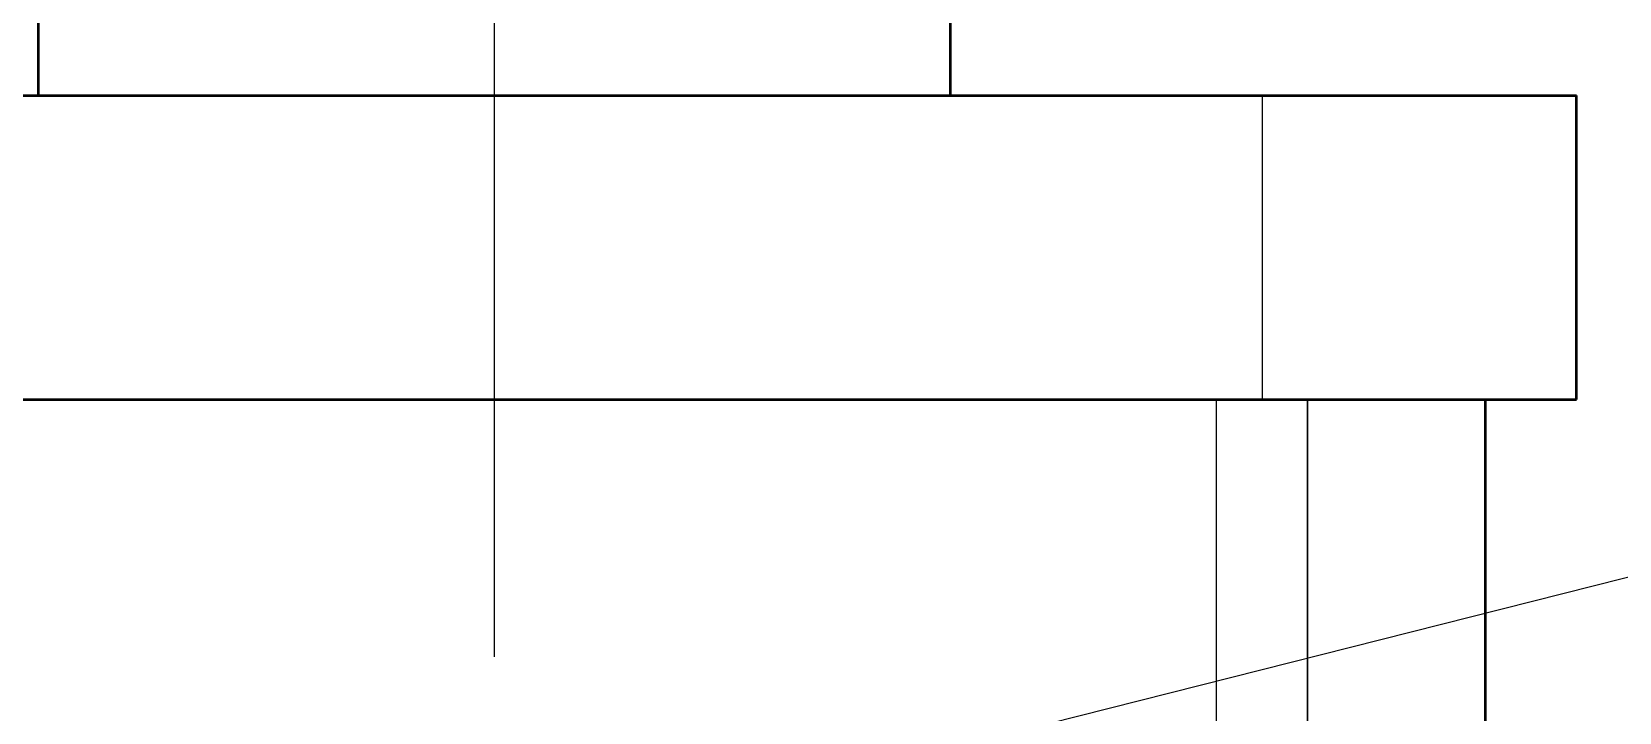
# Model space of a CAD drawing. Header units: millimetres. Extents: x 0 to 594, y 0 to 420.
# Drawn here: x 93.44 to 100.49, y 359.13 to 362.15 of the extents above; entities that cross this region are included whole.
import ezdxf

# ---------------------------------------------------------------- set-up
doc = ezdxf.new("R2010")
doc.units = ezdxf.units.MM
doc.linetypes.add('ISO02-TRAZOS', pattern=[3.75, 3, -0.75])
doc.linetypes.add('ISO04-TRAZO-PUNTO', pattern=[7.625, 6, -0.75, 0.125, -0.75])
for name, color, linetype, lineweight in [('01-VISIBLE', 7, 'CONTINUOUS', 50), ('02-OCULTA', 4, 'ISO02-TRAZOS', 25), ('03-EJE', 1, 'ISO04-TRAZO-PUNTO', 25), ('08-FINA', 5, 'CONTINUOUS', 25)]:
    doc.layers.add(name, color=color, linetype=linetype, lineweight=lineweight)

msp = doc.modelspace()

# ---------------------------------------------------------------- linework, layer by layer
at = {"layer": '01-VISIBLE'}
for p, q in [((93.475, 361.868), (93.475, 363.3719)), ((97.525, 361.868), (97.525, 363.3719)), ((100.305, 360.518), (100.305, 361.868)), ((99.9, 357.074), (99.9, 360.518))]:
    msp.add_line(p, q, dxfattribs=at)
for points in [[(93.3978, 361.868), (93.4479, 361.868), (93.4979, 361.868), (93.548, 361.868), (93.598, 361.868), (93.6481, 361.868), (93.6981, 361.868), (93.7482, 361.868), (93.7982, 361.868), (93.8483, 361.868), (93.8983, 361.868), (93.9484, 361.868), (93.9984, 361.868), (94.0485, 361.868), (94.0985, 361.868), (94.1486, 361.868), (94.1986, 361.868), (94.2487, 361.868), (94.2987, 361.868), (94.3488, 361.868), (94.3989, 361.868), (94.4489, 361.868), (94.499, 361.868), (94.549, 361.868), (94.5991, 361.868), (94.6491, 361.868), (94.6992, 361.868), (94.7492, 361.868), (94.7993, 361.868), (94.8493, 361.868), (94.8994, 361.868), (94.9494, 361.868), (94.9995, 361.868), (95.0495, 361.868), (95.0996, 361.868), (95.1496, 361.868), (95.1997, 361.868), (95.2497, 361.868), (95.2998, 361.868), (95.3498, 361.868), (95.3999, 361.868), (95.4499, 361.868), (95.5, 361.868), (95.5501, 361.868), (95.6001, 361.868), (95.6502, 361.868), (95.7002, 361.868), (95.7503, 361.868), (95.8003, 361.868), (95.8504, 361.868), (95.9004, 361.868), (95.9505, 361.868), (96.0005, 361.868), (96.0506, 361.868), (96.1006, 361.868), (96.1507, 361.868), (96.2007, 361.868), (96.2508, 361.868), (96.3008, 361.868), (96.3509, 361.868), (96.4009, 361.868), (96.451, 361.868), (96.501, 361.868), (96.5511, 361.868), (96.6011, 361.868), (96.6512, 361.868), (96.7013, 361.868), (96.7513, 361.868), (96.8014, 361.868), (96.8514, 361.868), (96.9015, 361.868), (96.9515, 361.868), (97.0016, 361.868), (97.0516, 361.868), (97.1017, 361.868), (97.1517, 361.868), (97.2018, 361.868), (97.2518, 361.868), (97.3019, 361.868), (97.3519, 361.868), (97.402, 361.868), (97.452, 361.868), (97.5021, 361.868), (97.5521, 361.868), (97.6022, 361.868), (97.6522, 361.868), (97.7023, 361.868), (97.7523, 361.868), (97.8024, 361.868), (97.8524, 361.868), (97.9025, 361.868), (97.9526, 361.868), (98.0026, 361.868), (98.0527, 361.868), (98.1027, 361.868), (98.1528, 361.868), (98.2028, 361.868), (98.2529, 361.868), (98.3029, 361.868), (98.353, 361.868), (98.403, 361.868), (98.4531, 361.868), (98.5031, 361.868), (98.5532, 361.868), (98.6032, 361.868), (98.6533, 361.868), (98.7033, 361.868), (98.7534, 361.868), (98.8034, 361.868), (98.8535, 361.868), (98.9035, 361.868), (98.9536, 361.868), (99.0036, 361.868), (99.0537, 361.868), (99.1038, 361.868), (99.1538, 361.868), (99.2039, 361.868), (99.2539, 361.868), (99.304, 361.868), (99.354, 361.868), (99.4041, 361.868), (99.4541, 361.868), (99.5042, 361.868), (99.5542, 361.868), (99.6043, 361.868), (99.6543, 361.868), (99.7044, 361.868), (99.7544, 361.868), (99.8045, 361.868), (99.8545, 361.868), (99.9046, 361.868), (99.9546, 361.868), (100.0047, 361.868), (100.0547, 361.868), (100.1048, 361.868), (100.1548, 361.868), (100.2049, 361.868), (100.2549, 361.868), (100.305, 361.868)], [(93.3978, 360.518), (93.4479, 360.518), (93.4979, 360.518), (93.548, 360.518), (93.598, 360.518), (93.6481, 360.518), (93.6981, 360.518), (93.7482, 360.518), (93.7982, 360.518), (93.8483, 360.518), (93.8983, 360.518), (93.9484, 360.518), (93.9984, 360.518), (94.0485, 360.518), (94.0985, 360.518), (94.1486, 360.518), (94.1986, 360.518), (94.2487, 360.518), (94.2987, 360.518), (94.3488, 360.518), (94.3989, 360.518), (94.4489, 360.518), (94.499, 360.518), (94.549, 360.518), (94.5991, 360.518), (94.6491, 360.518), (94.6992, 360.518), (94.7492, 360.518), (94.7993, 360.518), (94.8493, 360.518), (94.8994, 360.518), (94.9494, 360.518), (94.9995, 360.518), (95.0495, 360.518), (95.0996, 360.518), (95.1496, 360.518), (95.1997, 360.518), (95.2497, 360.518), (95.2998, 360.518), (95.3498, 360.518), (95.3999, 360.518), (95.4499, 360.518), (95.5, 360.518), (95.5501, 360.518), (95.6001, 360.518), (95.6502, 360.518), (95.7002, 360.518), (95.7503, 360.518), (95.8003, 360.518), (95.8504, 360.518), (95.9004, 360.518), (95.9505, 360.518), (96.0005, 360.518), (96.0506, 360.518), (96.1006, 360.518), (96.1507, 360.518), (96.2007, 360.518), (96.2508, 360.518), (96.3008, 360.518), (96.3509, 360.518), (96.4009, 360.518), (96.451, 360.518), (96.501, 360.518), (96.5511, 360.518), (96.6011, 360.518), (96.6512, 360.518), (96.7013, 360.518), (96.7513, 360.518), (96.8014, 360.518), (96.8514, 360.518), (96.9015, 360.518), (96.9515, 360.518), (97.0016, 360.518), (97.0516, 360.518), (97.1017, 360.518), (97.1517, 360.518), (97.2018, 360.518), (97.2518, 360.518), (97.3019, 360.518), (97.3519, 360.518), (97.402, 360.518), (97.452, 360.518), (97.5021, 360.518), (97.5521, 360.518), (97.6022, 360.518), (97.6522, 360.518), (97.7023, 360.518), (97.7523, 360.518), (97.8024, 360.518), (97.8524, 360.518), (97.9025, 360.518), (97.9526, 360.518), (98.0026, 360.518), (98.0527, 360.518), (98.1027, 360.518), (98.1528, 360.518), (98.2028, 360.518), (98.2529, 360.518), (98.3029, 360.518), (98.353, 360.518), (98.403, 360.518), (98.4531, 360.518), (98.5031, 360.518), (98.5532, 360.518), (98.6032, 360.518), (98.6533, 360.518), (98.7033, 360.518), (98.7534, 360.518), (98.8034, 360.518), (98.8535, 360.518), (98.9035, 360.518), (98.9536, 360.518), (99.0036, 360.518), (99.0537, 360.518), (99.1038, 360.518), (99.1538, 360.518), (99.2039, 360.518), (99.2539, 360.518), (99.304, 360.518), (99.354, 360.518), (99.4041, 360.518), (99.4541, 360.518), (99.5042, 360.518), (99.5542, 360.518), (99.6043, 360.518), (99.6543, 360.518), (99.7044, 360.518), (99.7544, 360.518), (99.8045, 360.518), (99.8545, 360.518), (99.9046, 360.518), (99.9546, 360.518), (100.0047, 360.518), (100.0547, 360.518), (100.1048, 360.518), (100.1548, 360.518), (100.2049, 360.518), (100.2549, 360.518), (100.305, 360.518)]]:
    msp.add_lwpolyline(points, dxfattribs=at)
at = {"layer": '02-OCULTA'}
for p, q in [((93.475, 361.868), (93.475, 367.268)), ((97.525, 361.868), (97.525, 367.268)), ((94.015, 361.868), (96.985, 361.868)), ((94.015, 361.868), (96.985, 361.868)), ((98.91, 360.518), (98.91, 361.868)), ((98.705, 358.898), (98.705, 360.518)), ((99.11, 360.518), (99.11, 356.3958)), ((99.11, 358.898), (99.11, 360.518))]:
    msp.add_line(p, q, dxfattribs=at)
for points in [[(100.305, 361.868), (100.2549, 361.868), (100.2049, 361.868), (100.1548, 361.868), (100.1048, 361.868), (100.0547, 361.868), (100.0047, 361.868), (99.9546, 361.868), (99.9046, 361.868), (99.8545, 361.868), (99.8045, 361.868), (99.7544, 361.868), (99.7044, 361.868), (99.6543, 361.868), (99.6043, 361.868), (99.5542, 361.868), (99.5042, 361.868), (99.4541, 361.868), (99.4041, 361.868), (99.354, 361.868), (99.304, 361.868), (99.2539, 361.868), (99.2039, 361.868), (99.1538, 361.868), (99.1038, 361.868), (99.0537, 361.868), (99.0036, 361.868), (98.9536, 361.868), (98.9035, 361.868), (98.8535, 361.868), (98.8034, 361.868), (98.7534, 361.868), (98.7033, 361.868), (98.6533, 361.868), (98.6032, 361.868), (98.5532, 361.868), (98.5031, 361.868), (98.4531, 361.868), (98.403, 361.868), (98.353, 361.868), (98.3029, 361.868), (98.2529, 361.868), (98.2028, 361.868), (98.1528, 361.868), (98.1027, 361.868), (98.0527, 361.868), (98.0026, 361.868), (97.9526, 361.868), (97.9025, 361.868), (97.8524, 361.868), (97.8024, 361.868), (97.7523, 361.868), (97.7023, 361.868), (97.6522, 361.868), (97.6022, 361.868), (97.5521, 361.868), (97.5021, 361.868), (97.452, 361.868), (97.402, 361.868), (97.3519, 361.868), (97.3019, 361.868), (97.2518, 361.868), (97.2018, 361.868), (97.1517, 361.868), (97.1017, 361.868), (97.0516, 361.868), (97.0016, 361.868), (96.9515, 361.868), (96.9015, 361.868), (96.8514, 361.868), (96.8014, 361.868), (96.7513, 361.868), (96.7013, 361.868), (96.6512, 361.868), (96.6011, 361.868), (96.5511, 361.868), (96.501, 361.868), (96.451, 361.868), (96.4009, 361.868), (96.3509, 361.868), (96.3008, 361.868), (96.2508, 361.868), (96.2007, 361.868), (96.1507, 361.868), (96.1006, 361.868), (96.0506, 361.868), (96.0005, 361.868), (95.9505, 361.868), (95.9004, 361.868), (95.8504, 361.868), (95.8003, 361.868), (95.7503, 361.868), (95.7002, 361.868), (95.6502, 361.868), (95.6001, 361.868), (95.5501, 361.868), (95.5, 361.868), (95.4499, 361.868), (95.3999, 361.868), (95.3498, 361.868), (95.2998, 361.868), (95.2497, 361.868), (95.1997, 361.868), (95.1496, 361.868), (95.0996, 361.868), (95.0495, 361.868), (94.9995, 361.868), (94.9494, 361.868), (94.8994, 361.868), (94.8493, 361.868), (94.7993, 361.868), (94.7492, 361.868), (94.6992, 361.868), (94.6491, 361.868), (94.5991, 361.868), (94.549, 361.868), (94.499, 361.868), (94.4489, 361.868), (94.3989, 361.868), (94.3488, 361.868), (94.2987, 361.868), (94.2487, 361.868), (94.1986, 361.868), (94.1486, 361.868), (94.0985, 361.868), (94.0485, 361.868), (93.9984, 361.868), (93.9484, 361.868), (93.8983, 361.868), (93.8483, 361.868), (93.7982, 361.868), (93.7482, 361.868), (93.6981, 361.868), (93.6481, 361.868), (93.598, 361.868), (93.548, 361.868), (93.4979, 361.868), (93.4479, 361.868), (93.3978, 361.868)], [(98.91, 361.868), (98.8599, 361.868), (98.8097, 361.868), (98.7596, 361.868), (98.7094, 361.868), (98.6593, 361.868), (98.6091, 361.868), (98.559, 361.868), (98.5088, 361.868), (98.4587, 361.868), (98.4085, 361.868), (98.3584, 361.868), (98.3082, 361.868), (98.2581, 361.868), (98.2079, 361.868), (98.1578, 361.868), (98.1076, 361.868), (98.0575, 361.868), (98.0074, 361.868), (97.9572, 361.868), (97.9071, 361.868), (97.8569, 361.868), (97.8068, 361.868), (97.7566, 361.868), (97.7065, 361.868), (97.6563, 361.868), (97.6062, 361.868), (97.556, 361.868), (97.5059, 361.868), (97.4557, 361.868), (97.4056, 361.868), (97.3554, 361.868), (97.3053, 361.868), (97.2551, 361.868), (97.205, 361.868), (97.1549, 361.868), (97.1047, 361.868), (97.0546, 361.868), (97.0044, 361.868), (96.9543, 361.868), (96.9041, 361.868), (96.854, 361.868), (96.8038, 361.868), (96.7537, 361.868), (96.7035, 361.868), (96.6534, 361.868), (96.6032, 361.868), (96.5531, 361.868), (96.5029, 361.868), (96.4528, 361.868), (96.4026, 361.868), (96.3525, 361.868), (96.3024, 361.868), (96.2522, 361.868), (96.2021, 361.868), (96.1519, 361.868), (96.1018, 361.868), (96.0516, 361.868), (96.0015, 361.868), (95.9513, 361.868), (95.9012, 361.868), (95.851, 361.868), (95.8009, 361.868), (95.7507, 361.868), (95.7006, 361.868), (95.6504, 361.868), (95.6003, 361.868), (95.5501, 361.868), (95.5, 361.868), (95.4499, 361.868), (95.3997, 361.868), (95.3496, 361.868), (95.2994, 361.868), (95.2493, 361.868), (95.1991, 361.868), (95.149, 361.868), (95.0988, 361.868), (95.0487, 361.868), (94.9985, 361.868), (94.9484, 361.868), (94.8982, 361.868), (94.8481, 361.868), (94.7979, 361.868), (94.7478, 361.868), (94.6976, 361.868), (94.6475, 361.868), (94.5974, 361.868), (94.5472, 361.868), (94.4971, 361.868), (94.4469, 361.868), (94.3968, 361.868), (94.3466, 361.868), (94.2965, 361.868), (94.2463, 361.868), (94.1962, 361.868), (94.146, 361.868), (94.0959, 361.868), (94.0457, 361.868), (93.9956, 361.868), (93.9454, 361.868), (93.8953, 361.868), (93.8451, 361.868), (93.795, 361.868), (93.7449, 361.868), (93.6947, 361.868), (93.6446, 361.868), (93.5944, 361.868), (93.5443, 361.868), (93.4941, 361.868), (93.444, 361.868)], [(93.444, 361.868), (93.4941, 361.868), (93.5443, 361.868), (93.5944, 361.868), (93.6446, 361.868), (93.6947, 361.868), (93.7449, 361.868), (93.795, 361.868), (93.8451, 361.868), (93.8953, 361.868), (93.9454, 361.868), (93.9956, 361.868), (94.0457, 361.868), (94.0959, 361.868), (94.146, 361.868), (94.1962, 361.868), (94.2463, 361.868), (94.2965, 361.868), (94.3466, 361.868), (94.3968, 361.868), (94.4469, 361.868), (94.4971, 361.868), (94.5472, 361.868), (94.5974, 361.868), (94.6475, 361.868), (94.6976, 361.868), (94.7478, 361.868), (94.7979, 361.868), (94.8481, 361.868), (94.8982, 361.868), (94.9484, 361.868), (94.9985, 361.868), (95.0487, 361.868), (95.0988, 361.868), (95.149, 361.868), (95.1991, 361.868), (95.2493, 361.868), (95.2994, 361.868), (95.3496, 361.868), (95.3997, 361.868), (95.4499, 361.868), (95.5, 361.868), (95.5501, 361.868), (95.6003, 361.868), (95.6504, 361.868), (95.7006, 361.868), (95.7507, 361.868), (95.8009, 361.868), (95.851, 361.868), (95.9012, 361.868), (95.9513, 361.868), (96.0015, 361.868), (96.0516, 361.868), (96.1018, 361.868), (96.1519, 361.868), (96.2021, 361.868), (96.2522, 361.868), (96.3024, 361.868), (96.3525, 361.868), (96.4026, 361.868), (96.4528, 361.868), (96.5029, 361.868), (96.5531, 361.868), (96.6032, 361.868), (96.6534, 361.868), (96.7035, 361.868), (96.7537, 361.868), (96.8038, 361.868), (96.854, 361.868), (96.9041, 361.868), (96.9543, 361.868), (97.0044, 361.868), (97.0546, 361.868), (97.1047, 361.868), (97.1549, 361.868), (97.205, 361.868), (97.2551, 361.868), (97.3053, 361.868), (97.3554, 361.868), (97.4056, 361.868), (97.4557, 361.868), (97.5059, 361.868), (97.556, 361.868), (97.6062, 361.868), (97.6563, 361.868), (97.7065, 361.868), (97.7566, 361.868), (97.8068, 361.868), (97.8569, 361.868), (97.9071, 361.868), (97.9572, 361.868), (98.0074, 361.868), (98.0575, 361.868), (98.1076, 361.868), (98.1578, 361.868), (98.2079, 361.868), (98.2581, 361.868), (98.3082, 361.868), (98.3584, 361.868), (98.4085, 361.868), (98.4587, 361.868), (98.5088, 361.868), (98.559, 361.868), (98.6091, 361.868), (98.6593, 361.868), (98.7094, 361.868), (98.7596, 361.868), (98.8097, 361.868), (98.8599, 361.868), (98.91, 361.868)], [(93.475, 361.868), (93.529, 361.868), (93.583, 361.868), (93.637, 361.868), (93.691, 361.868), (93.745, 361.868), (93.799, 361.868), (93.853, 361.868), (93.907, 361.868), (93.961, 361.868), (94.015, 361.868)], [(93.475, 361.868), (93.529, 361.868), (93.583, 361.868), (93.637, 361.868), (93.691, 361.868), (93.745, 361.868), (93.799, 361.868), (93.853, 361.868), (93.907, 361.868), (93.961, 361.868), (94.015, 361.868)], [(97.525, 361.868), (97.471, 361.868), (97.417, 361.868), (97.363, 361.868), (97.309, 361.868), (97.255, 361.868), (97.201, 361.868), (97.147, 361.868), (97.093, 361.868), (97.039, 361.868), (96.985, 361.868)], [(97.525, 361.868), (97.471, 361.868), (97.417, 361.868), (97.363, 361.868), (97.309, 361.868), (97.255, 361.868), (97.201, 361.868), (97.147, 361.868), (97.093, 361.868), (97.039, 361.868), (96.985, 361.868)], [(99.11, 360.518), (99.0599, 360.518), (99.0097, 360.518), (98.9596, 360.518), (98.9094, 360.518), (98.8593, 360.518), (98.8092, 360.518), (98.759, 360.518), (98.7089, 360.518), (98.6587, 360.518), (98.6086, 360.518), (98.5585, 360.518), (98.5083, 360.518), (98.4582, 360.518), (98.4081, 360.518), (98.3579, 360.518), (98.3078, 360.518), (98.2576, 360.518), (98.2075, 360.518), (98.1574, 360.518), (98.1072, 360.518), (98.0571, 360.518), (98.0069, 360.518), (97.9568, 360.518), (97.9067, 360.518), (97.8565, 360.518), (97.8064, 360.518), (97.7562, 360.518), (97.7061, 360.518), (97.656, 360.518), (97.6058, 360.518), (97.5557, 360.518), (97.5056, 360.518), (97.4554, 360.518), (97.4053, 360.518), (97.3551, 360.518), (97.305, 360.518), (97.2549, 360.518), (97.2047, 360.518), (97.1546, 360.518), (97.1044, 360.518), (97.0543, 360.518), (97.0042, 360.518), (96.954, 360.518), (96.9039, 360.518), (96.8538, 360.518), (96.8036, 360.518), (96.7535, 360.518), (96.7033, 360.518), (96.6532, 360.518), (96.6031, 360.518), (96.5529, 360.518), (96.5028, 360.518), (96.4526, 360.518), (96.4025, 360.518), (96.3524, 360.518), (96.3022, 360.518), (96.2521, 360.518), (96.2019, 360.518), (96.1518, 360.518), (96.1017, 360.518), (96.0515, 360.518), (96.0014, 360.518), (95.9513, 360.518), (95.9011, 360.518), (95.851, 360.518), (95.8008, 360.518), (95.7507, 360.518), (95.7006, 360.518), (95.6504, 360.518), (95.6003, 360.518), (95.5501, 360.518), (95.5, 360.518), (95.4499, 360.518), (95.3997, 360.518), (95.3496, 360.518), (95.2994, 360.518), (95.2493, 360.518), (95.1992, 360.518), (95.149, 360.518), (95.0989, 360.518), (95.0487, 360.518), (94.9986, 360.518), (94.9485, 360.518), (94.8983, 360.518), (94.8482, 360.518), (94.7981, 360.518), (94.7479, 360.518), (94.6978, 360.518), (94.6476, 360.518), (94.5975, 360.518), (94.5474, 360.518), (94.4972, 360.518), (94.4471, 360.518), (94.3969, 360.518), (94.3468, 360.518), (94.2967, 360.518), (94.2465, 360.518), (94.1964, 360.518), (94.1462, 360.518), (94.0961, 360.518), (94.046, 360.518), (93.9958, 360.518), (93.9457, 360.518), (93.8956, 360.518), (93.8454, 360.518), (93.7953, 360.518), (93.7451, 360.518), (93.695, 360.518), (93.6449, 360.518), (93.5947, 360.518), (93.5446, 360.518), (93.4944, 360.518), (93.4443, 360.518), (93.3942, 360.518)], [(93.3942, 360.518), (93.4443, 360.518), (93.4944, 360.518), (93.5446, 360.518), (93.5947, 360.518), (93.6449, 360.518), (93.695, 360.518), (93.7451, 360.518), (93.7953, 360.518), (93.8454, 360.518), (93.8956, 360.518), (93.9457, 360.518), (93.9958, 360.518), (94.046, 360.518), (94.0961, 360.518), (94.1462, 360.518), (94.1964, 360.518), (94.2465, 360.518), (94.2967, 360.518), (94.3468, 360.518), (94.3969, 360.518), (94.4471, 360.518), (94.4972, 360.518), (94.5474, 360.518), (94.5975, 360.518), (94.6476, 360.518), (94.6978, 360.518), (94.7479, 360.518), (94.7981, 360.518), (94.8482, 360.518), (94.8983, 360.518), (94.9485, 360.518), (94.9986, 360.518), (95.0487, 360.518), (95.0989, 360.518), (95.149, 360.518), (95.1992, 360.518), (95.2493, 360.518), (95.2994, 360.518), (95.3496, 360.518), (95.3997, 360.518), (95.4499, 360.518), (95.5, 360.518), (95.5501, 360.518), (95.6003, 360.518), (95.6504, 360.518), (95.7006, 360.518), (95.7507, 360.518), (95.8008, 360.518), (95.851, 360.518), (95.9011, 360.518), (95.9513, 360.518), (96.0014, 360.518), (96.0515, 360.518), (96.1017, 360.518), (96.1518, 360.518), (96.2019, 360.518), (96.2521, 360.518), (96.3022, 360.518), (96.3524, 360.518), (96.4025, 360.518), (96.4526, 360.518), (96.5028, 360.518), (96.5529, 360.518), (96.6031, 360.518), (96.6532, 360.518), (96.7033, 360.518), (96.7535, 360.518), (96.8036, 360.518), (96.8538, 360.518), (96.9039, 360.518), (96.954, 360.518), (97.0042, 360.518), (97.0543, 360.518), (97.1044, 360.518), (97.1546, 360.518), (97.2047, 360.518), (97.2549, 360.518), (97.305, 360.518), (97.3551, 360.518), (97.4053, 360.518), (97.4554, 360.518), (97.5056, 360.518), (97.5557, 360.518), (97.6058, 360.518), (97.656, 360.518), (97.7061, 360.518), (97.7562, 360.518), (97.8064, 360.518), (97.8565, 360.518), (97.9067, 360.518), (97.9568, 360.518), (98.0069, 360.518), (98.0571, 360.518), (98.1072, 360.518), (98.1574, 360.518), (98.2075, 360.518), (98.2576, 360.518), (98.3078, 360.518), (98.3579, 360.518), (98.4081, 360.518), (98.4582, 360.518), (98.5083, 360.518), (98.5585, 360.518), (98.6086, 360.518), (98.6587, 360.518), (98.7089, 360.518), (98.759, 360.518), (98.8092, 360.518), (98.8593, 360.518), (98.9094, 360.518), (98.9596, 360.518), (99.0097, 360.518), (99.0599, 360.518), (99.11, 360.518)], [(99.11, 360.518), (99.0599, 360.518), (99.0097, 360.518), (98.9596, 360.518), (98.9094, 360.518), (98.8593, 360.518), (98.8092, 360.518), (98.759, 360.518), (98.7089, 360.518), (98.6587, 360.518), (98.6086, 360.518), (98.5585, 360.518), (98.5083, 360.518), (98.4582, 360.518), (98.4081, 360.518), (98.3579, 360.518), (98.3078, 360.518), (98.2576, 360.518), (98.2075, 360.518), (98.1574, 360.518), (98.1072, 360.518), (98.0571, 360.518), (98.0069, 360.518), (97.9568, 360.518), (97.9067, 360.518), (97.8565, 360.518), (97.8064, 360.518), (97.7562, 360.518), (97.7061, 360.518), (97.656, 360.518), (97.6058, 360.518), (97.5557, 360.518), (97.5056, 360.518), (97.4554, 360.518), (97.4053, 360.518), (97.3551, 360.518), (97.305, 360.518), (97.2549, 360.518), (97.2047, 360.518), (97.1546, 360.518), (97.1044, 360.518), (97.0543, 360.518), (97.0042, 360.518), (96.954, 360.518), (96.9039, 360.518), (96.8538, 360.518), (96.8036, 360.518), (96.7535, 360.518), (96.7033, 360.518), (96.6532, 360.518), (96.6031, 360.518), (96.5529, 360.518), (96.5028, 360.518), (96.4526, 360.518), (96.4025, 360.518), (96.3524, 360.518), (96.3022, 360.518), (96.2521, 360.518), (96.2019, 360.518), (96.1518, 360.518), (96.1017, 360.518), (96.0515, 360.518), (96.0014, 360.518), (95.9513, 360.518), (95.9011, 360.518), (95.851, 360.518), (95.8008, 360.518), (95.7507, 360.518), (95.7006, 360.518), (95.6504, 360.518), (95.6003, 360.518), (95.5501, 360.518), (95.5, 360.518), (95.4499, 360.518), (95.3997, 360.518), (95.3496, 360.518), (95.2994, 360.518), (95.2493, 360.518), (95.1992, 360.518), (95.149, 360.518), (95.0989, 360.518), (95.0487, 360.518), (94.9986, 360.518), (94.9485, 360.518), (94.8983, 360.518), (94.8482, 360.518), (94.7981, 360.518), (94.7479, 360.518), (94.6978, 360.518), (94.6476, 360.518), (94.5975, 360.518), (94.5474, 360.518), (94.4972, 360.518), (94.4471, 360.518), (94.3969, 360.518), (94.3468, 360.518), (94.2967, 360.518), (94.2465, 360.518), (94.1964, 360.518), (94.1462, 360.518), (94.0961, 360.518), (94.046, 360.518), (93.9958, 360.518), (93.9457, 360.518), (93.8956, 360.518), (93.8454, 360.518), (93.7953, 360.518), (93.7451, 360.518), (93.695, 360.518), (93.6449, 360.518), (93.5947, 360.518), (93.5446, 360.518), (93.4944, 360.518), (93.4443, 360.518), (93.3942, 360.518)], [(93.3942, 360.518), (93.4443, 360.518), (93.4944, 360.518), (93.5446, 360.518), (93.5947, 360.518), (93.6449, 360.518), (93.695, 360.518), (93.7451, 360.518), (93.7953, 360.518), (93.8454, 360.518), (93.8956, 360.518), (93.9457, 360.518), (93.9958, 360.518), (94.046, 360.518), (94.0961, 360.518), (94.1462, 360.518), (94.1964, 360.518), (94.2465, 360.518), (94.2967, 360.518), (94.3468, 360.518), (94.3969, 360.518), (94.4471, 360.518), (94.4972, 360.518), (94.5474, 360.518), (94.5975, 360.518), (94.6476, 360.518), (94.6978, 360.518), (94.7479, 360.518), (94.7981, 360.518), (94.8482, 360.518), (94.8983, 360.518), (94.9485, 360.518), (94.9986, 360.518), (95.0487, 360.518), (95.0989, 360.518), (95.149, 360.518), (95.1992, 360.518), (95.2493, 360.518), (95.2994, 360.518), (95.3496, 360.518), (95.3997, 360.518), (95.4499, 360.518), (95.5, 360.518), (95.5501, 360.518), (95.6003, 360.518), (95.6504, 360.518), (95.7006, 360.518), (95.7507, 360.518), (95.8008, 360.518), (95.851, 360.518), (95.9011, 360.518), (95.9513, 360.518), (96.0014, 360.518), (96.0515, 360.518), (96.1017, 360.518), (96.1518, 360.518), (96.2019, 360.518), (96.2521, 360.518), (96.3022, 360.518), (96.3524, 360.518), (96.4025, 360.518), (96.4526, 360.518), (96.5028, 360.518), (96.5529, 360.518), (96.6031, 360.518), (96.6532, 360.518), (96.7033, 360.518), (96.7535, 360.518), (96.8036, 360.518), (96.8538, 360.518), (96.9039, 360.518), (96.954, 360.518), (97.0042, 360.518), (97.0543, 360.518), (97.1044, 360.518), (97.1546, 360.518), (97.2047, 360.518), (97.2549, 360.518), (97.305, 360.518), (97.3551, 360.518), (97.4053, 360.518), (97.4554, 360.518), (97.5056, 360.518), (97.5557, 360.518), (97.6058, 360.518), (97.656, 360.518), (97.7061, 360.518), (97.7562, 360.518), (97.8064, 360.518), (97.8565, 360.518), (97.9067, 360.518), (97.9568, 360.518), (98.0069, 360.518), (98.0571, 360.518), (98.1072, 360.518), (98.1574, 360.518), (98.2075, 360.518), (98.2576, 360.518), (98.3078, 360.518), (98.3579, 360.518), (98.4081, 360.518), (98.4582, 360.518), (98.5083, 360.518), (98.5585, 360.518), (98.6086, 360.518), (98.6587, 360.518), (98.7089, 360.518), (98.759, 360.518), (98.8092, 360.518), (98.8593, 360.518), (98.9094, 360.518), (98.9596, 360.518), (99.0097, 360.518), (99.0599, 360.518), (99.11, 360.518)], [(98.705, 360.518), (98.6549, 360.518), (98.6048, 360.518), (98.5548, 360.518), (98.5047, 360.518), (98.4546, 360.518), (98.4045, 360.518), (98.3545, 360.518), (98.3044, 360.518), (98.2543, 360.518), (98.2042, 360.518), (98.1541, 360.518), (98.1041, 360.518), (98.054, 360.518), (98.0039, 360.518), (97.9538, 360.518), (97.9038, 360.518), (97.8537, 360.518), (97.8036, 360.518), (97.7535, 360.518), (97.7034, 360.518), (97.6534, 360.518), (97.6033, 360.518), (97.5532, 360.518), (97.5031, 360.518), (97.453, 360.518), (97.403, 360.518), (97.3529, 360.518), (97.3028, 360.518), (97.2527, 360.518), (97.2027, 360.518), (97.1526, 360.518), (97.1025, 360.518), (97.0524, 360.518), (97.0023, 360.518), (96.9523, 360.518), (96.9022, 360.518), (96.8521, 360.518), (96.802, 360.518), (96.752, 360.518), (96.7019, 360.518), (96.6518, 360.518), (96.6017, 360.518), (96.5516, 360.518), (96.5016, 360.518), (96.4515, 360.518), (96.4014, 360.518), (96.3513, 360.518), (96.3012, 360.518), (96.2512, 360.518), (96.2011, 360.518), (96.151, 360.518), (96.1009, 360.518), (96.0509, 360.518), (96.0008, 360.518), (95.9507, 360.518), (95.9006, 360.518), (95.8505, 360.518), (95.8005, 360.518), (95.7504, 360.518), (95.7003, 360.518), (95.6502, 360.518), (95.6002, 360.518), (95.5501, 360.518), (95.5, 360.518), (95.4499, 360.518), (95.3998, 360.518), (95.3498, 360.518), (95.2997, 360.518), (95.2496, 360.518), (95.1995, 360.518), (95.1495, 360.518), (95.0994, 360.518), (95.0493, 360.518), (94.9992, 360.518), (94.9491, 360.518), (94.8991, 360.518), (94.849, 360.518), (94.7989, 360.518), (94.7488, 360.518), (94.6988, 360.518), (94.6487, 360.518), (94.5986, 360.518), (94.5485, 360.518), (94.4984, 360.518), (94.4484, 360.518), (94.3983, 360.518), (94.3482, 360.518), (94.2981, 360.518), (94.248, 360.518), (94.198, 360.518), (94.1479, 360.518), (94.0978, 360.518), (94.0477, 360.518), (93.9977, 360.518), (93.9476, 360.518), (93.8975, 360.518), (93.8474, 360.518), (93.7973, 360.518), (93.7473, 360.518), (93.6972, 360.518), (93.6471, 360.518), (93.597, 360.518), (93.547, 360.518), (93.4969, 360.518), (93.4468, 360.518), (93.3967, 360.518)], [(93.3967, 360.518), (93.4468, 360.518), (93.4969, 360.518), (93.547, 360.518), (93.597, 360.518), (93.6471, 360.518), (93.6972, 360.518), (93.7473, 360.518), (93.7973, 360.518), (93.8474, 360.518), (93.8975, 360.518), (93.9476, 360.518), (93.9977, 360.518), (94.0477, 360.518), (94.0978, 360.518), (94.1479, 360.518), (94.198, 360.518), (94.248, 360.518), (94.2981, 360.518), (94.3482, 360.518), (94.3983, 360.518), (94.4484, 360.518), (94.4984, 360.518), (94.5485, 360.518), (94.5986, 360.518), (94.6487, 360.518), (94.6988, 360.518), (94.7488, 360.518), (94.7989, 360.518), (94.849, 360.518), (94.8991, 360.518), (94.9491, 360.518), (94.9992, 360.518), (95.0493, 360.518), (95.0994, 360.518), (95.1495, 360.518), (95.1995, 360.518), (95.2496, 360.518), (95.2997, 360.518), (95.3498, 360.518), (95.3998, 360.518), (95.4499, 360.518), (95.5, 360.518), (95.5501, 360.518), (95.6002, 360.518), (95.6502, 360.518), (95.7003, 360.518), (95.7504, 360.518), (95.8005, 360.518), (95.8505, 360.518), (95.9006, 360.518), (95.9507, 360.518), (96.0008, 360.518), (96.0509, 360.518), (96.1009, 360.518), (96.151, 360.518), (96.2011, 360.518), (96.2512, 360.518), (96.3012, 360.518), (96.3513, 360.518), (96.4014, 360.518), (96.4515, 360.518), (96.5016, 360.518), (96.5516, 360.518), (96.6017, 360.518), (96.6518, 360.518), (96.7019, 360.518), (96.752, 360.518), (96.802, 360.518), (96.8521, 360.518), (96.9022, 360.518), (96.9523, 360.518), (97.0023, 360.518), (97.0524, 360.518), (97.1025, 360.518), (97.1526, 360.518), (97.2027, 360.518), (97.2527, 360.518), (97.3028, 360.518), (97.3529, 360.518), (97.403, 360.518), (97.453, 360.518), (97.5031, 360.518), (97.5532, 360.518), (97.6033, 360.518), (97.6534, 360.518), (97.7034, 360.518), (97.7535, 360.518), (97.8036, 360.518), (97.8537, 360.518), (97.9038, 360.518), (97.9538, 360.518), (98.0039, 360.518), (98.054, 360.518), (98.1041, 360.518), (98.1541, 360.518), (98.2042, 360.518), (98.2543, 360.518), (98.3044, 360.518), (98.3545, 360.518), (98.4045, 360.518), (98.4546, 360.518), (98.5047, 360.518), (98.5548, 360.518), (98.6048, 360.518), (98.6549, 360.518), (98.705, 360.518)], [(100.305, 360.518), (100.2549, 360.518), (100.2049, 360.518), (100.1548, 360.518), (100.1048, 360.518), (100.0547, 360.518), (100.0047, 360.518), (99.9546, 360.518), (99.9046, 360.518), (99.8545, 360.518), (99.8045, 360.518), (99.7544, 360.518), (99.7044, 360.518), (99.6543, 360.518), (99.6043, 360.518), (99.5542, 360.518), (99.5042, 360.518), (99.4541, 360.518), (99.4041, 360.518), (99.354, 360.518), (99.304, 360.518), (99.2539, 360.518), (99.2039, 360.518), (99.1538, 360.518), (99.1038, 360.518), (99.0537, 360.518), (99.0036, 360.518), (98.9536, 360.518), (98.9035, 360.518), (98.8535, 360.518), (98.8034, 360.518), (98.7534, 360.518), (98.7033, 360.518), (98.6533, 360.518), (98.6032, 360.518), (98.5532, 360.518), (98.5031, 360.518), (98.4531, 360.518), (98.403, 360.518), (98.353, 360.518), (98.3029, 360.518), (98.2529, 360.518), (98.2028, 360.518), (98.1528, 360.518), (98.1027, 360.518), (98.0527, 360.518), (98.0026, 360.518), (97.9526, 360.518), (97.9025, 360.518), (97.8524, 360.518), (97.8024, 360.518), (97.7523, 360.518), (97.7023, 360.518), (97.6522, 360.518), (97.6022, 360.518), (97.5521, 360.518), (97.5021, 360.518), (97.452, 360.518), (97.402, 360.518), (97.3519, 360.518), (97.3019, 360.518), (97.2518, 360.518), (97.2018, 360.518), (97.1517, 360.518), (97.1017, 360.518), (97.0516, 360.518), (97.0016, 360.518), (96.9515, 360.518), (96.9015, 360.518), (96.8514, 360.518), (96.8014, 360.518), (96.7513, 360.518), (96.7013, 360.518), (96.6512, 360.518), (96.6011, 360.518), (96.5511, 360.518), (96.501, 360.518), (96.451, 360.518), (96.4009, 360.518), (96.3509, 360.518), (96.3008, 360.518), (96.2508, 360.518), (96.2007, 360.518), (96.1507, 360.518), (96.1006, 360.518), (96.0506, 360.518), (96.0005, 360.518), (95.9505, 360.518), (95.9004, 360.518), (95.8504, 360.518), (95.8003, 360.518), (95.7503, 360.518), (95.7002, 360.518), (95.6502, 360.518), (95.6001, 360.518), (95.5501, 360.518), (95.5, 360.518), (95.4499, 360.518), (95.3999, 360.518), (95.3498, 360.518), (95.2998, 360.518), (95.2497, 360.518), (95.1997, 360.518), (95.1496, 360.518), (95.0996, 360.518), (95.0495, 360.518), (94.9995, 360.518), (94.9494, 360.518), (94.8994, 360.518), (94.8493, 360.518), (94.7993, 360.518), (94.7492, 360.518), (94.6992, 360.518), (94.6491, 360.518), (94.5991, 360.518), (94.549, 360.518), (94.499, 360.518), (94.4489, 360.518), (94.3989, 360.518), (94.3488, 360.518), (94.2987, 360.518), (94.2487, 360.518), (94.1986, 360.518), (94.1486, 360.518), (94.0985, 360.518), (94.0485, 360.518), (93.9984, 360.518), (93.9484, 360.518), (93.8983, 360.518), (93.8483, 360.518), (93.7982, 360.518), (93.7482, 360.518), (93.6981, 360.518), (93.6481, 360.518), (93.598, 360.518), (93.548, 360.518), (93.4979, 360.518), (93.4479, 360.518), (93.3978, 360.518)], [(99.9, 360.518), (99.85, 360.518), (99.8, 360.518), (99.75, 360.518), (99.7, 360.518), (99.65, 360.518), (99.6, 360.518), (99.55, 360.518), (99.5, 360.518), (99.45, 360.518), (99.4, 360.518), (99.35, 360.518), (99.3, 360.518), (99.25, 360.518), (99.2, 360.518), (99.15, 360.518), (99.1, 360.518), (99.05, 360.518), (99, 360.518), (98.95, 360.518), (98.9, 360.518), (98.85, 360.518), (98.8, 360.518), (98.75, 360.518), (98.7, 360.518), (98.65, 360.518), (98.6, 360.518), (98.55, 360.518), (98.5, 360.518), (98.45, 360.518), (98.4, 360.518), (98.35, 360.518), (98.3, 360.518), (98.25, 360.518), (98.2, 360.518), (98.15, 360.518), (98.1, 360.518), (98.05, 360.518), (98, 360.518), (97.95, 360.518), (97.9, 360.518), (97.85, 360.518), (97.8, 360.518), (97.75, 360.518), (97.7, 360.518), (97.65, 360.518), (97.6, 360.518), (97.55, 360.518), (97.5, 360.518), (97.45, 360.518), (97.4, 360.518), (97.35, 360.518), (97.3, 360.518), (97.25, 360.518), (97.2, 360.518), (97.15, 360.518), (97.1, 360.518), (97.05, 360.518), (97, 360.518), (96.95, 360.518), (96.9, 360.518), (96.85, 360.518), (96.8, 360.518), (96.75, 360.518), (96.7, 360.518), (96.65, 360.518), (96.6, 360.518), (96.55, 360.518), (96.5, 360.518), (96.45, 360.518), (96.4, 360.518), (96.35, 360.518), (96.3, 360.518), (96.25, 360.518), (96.2, 360.518), (96.15, 360.518), (96.1, 360.518), (96.05, 360.518), (96, 360.518), (95.95, 360.518), (95.9, 360.518), (95.85, 360.518), (95.8, 360.518), (95.75, 360.518), (95.7, 360.518), (95.65, 360.518), (95.6, 360.518), (95.55, 360.518), (95.5, 360.518), (95.45, 360.518), (95.4, 360.518), (95.35, 360.518), (95.3, 360.518), (95.25, 360.518), (95.2, 360.518), (95.15, 360.518), (95.1, 360.518), (95.05, 360.518), (95, 360.518), (94.95, 360.518), (94.9, 360.518), (94.85, 360.518), (94.8, 360.518), (94.75, 360.518), (94.7, 360.518), (94.65, 360.518), (94.6, 360.518), (94.55, 360.518), (94.5, 360.518), (94.45, 360.518), (94.4, 360.518), (94.35, 360.518), (94.3, 360.518), (94.25, 360.518), (94.2, 360.518), (94.15, 360.518), (94.1, 360.518), (94.05, 360.518), (94, 360.518), (93.95, 360.518), (93.9, 360.518), (93.85, 360.518), (93.8, 360.518), (93.75, 360.518), (93.7, 360.518), (93.65, 360.518), (93.6, 360.518), (93.55, 360.518), (93.5, 360.518), (93.45, 360.518), (93.4, 360.518)], [(93.4, 360.518), (93.45, 360.518), (93.5, 360.518), (93.55, 360.518), (93.6, 360.518), (93.65, 360.518), (93.7, 360.518), (93.75, 360.518), (93.8, 360.518), (93.85, 360.518), (93.9, 360.518), (93.95, 360.518), (94, 360.518), (94.05, 360.518), (94.1, 360.518), (94.15, 360.518), (94.2, 360.518), (94.25, 360.518), (94.3, 360.518), (94.35, 360.518), (94.4, 360.518), (94.45, 360.518), (94.5, 360.518), (94.55, 360.518), (94.6, 360.518), (94.65, 360.518), (94.7, 360.518), (94.75, 360.518), (94.8, 360.518), (94.85, 360.518), (94.9, 360.518), (94.95, 360.518), (95, 360.518), (95.05, 360.518), (95.1, 360.518), (95.15, 360.518), (95.2, 360.518), (95.25, 360.518), (95.3, 360.518), (95.35, 360.518), (95.4, 360.518), (95.45, 360.518), (95.5, 360.518), (95.55, 360.518), (95.6, 360.518), (95.65, 360.518), (95.7, 360.518), (95.75, 360.518), (95.8, 360.518), (95.85, 360.518), (95.9, 360.518), (95.95, 360.518), (96, 360.518), (96.05, 360.518), (96.1, 360.518), (96.15, 360.518), (96.2, 360.518), (96.25, 360.518), (96.3, 360.518), (96.35, 360.518), (96.4, 360.518), (96.45, 360.518), (96.5, 360.518), (96.55, 360.518), (96.6, 360.518), (96.65, 360.518), (96.7, 360.518), (96.75, 360.518), (96.8, 360.518), (96.85, 360.518), (96.9, 360.518), (96.95, 360.518), (97, 360.518), (97.05, 360.518), (97.1, 360.518), (97.15, 360.518), (97.2, 360.518), (97.25, 360.518), (97.3, 360.518), (97.35, 360.518), (97.4, 360.518), (97.45, 360.518), (97.5, 360.518), (97.55, 360.518), (97.6, 360.518), (97.65, 360.518), (97.7, 360.518), (97.75, 360.518), (97.8, 360.518), (97.85, 360.518), (97.9, 360.518), (97.95, 360.518), (98, 360.518), (98.05, 360.518), (98.1, 360.518), (98.15, 360.518), (98.2, 360.518), (98.25, 360.518), (98.3, 360.518), (98.35, 360.518), (98.4, 360.518), (98.45, 360.518), (98.5, 360.518), (98.55, 360.518), (98.6, 360.518), (98.65, 360.518), (98.7, 360.518), (98.75, 360.518), (98.8, 360.518), (98.85, 360.518), (98.9, 360.518), (98.95, 360.518), (99, 360.518), (99.05, 360.518), (99.1, 360.518), (99.15, 360.518), (99.2, 360.518), (99.25, 360.518), (99.3, 360.518), (99.35, 360.518), (99.4, 360.518), (99.45, 360.518), (99.5, 360.518), (99.55, 360.518), (99.6, 360.518), (99.65, 360.518), (99.7, 360.518), (99.75, 360.518), (99.8, 360.518), (99.85, 360.518), (99.9, 360.518)], [(98.91, 360.518), (98.8599, 360.518), (98.8097, 360.518), (98.7596, 360.518), (98.7094, 360.518), (98.6593, 360.518), (98.6091, 360.518), (98.559, 360.518), (98.5088, 360.518), (98.4587, 360.518), (98.4085, 360.518), (98.3584, 360.518), (98.3082, 360.518), (98.2581, 360.518), (98.2079, 360.518), (98.1578, 360.518), (98.1076, 360.518), (98.0575, 360.518), (98.0074, 360.518), (97.9572, 360.518), (97.9071, 360.518), (97.8569, 360.518), (97.8068, 360.518), (97.7566, 360.518), (97.7065, 360.518), (97.6563, 360.518), (97.6062, 360.518), (97.556, 360.518), (97.5059, 360.518), (97.4557, 360.518), (97.4056, 360.518), (97.3554, 360.518), (97.3053, 360.518), (97.2551, 360.518), (97.205, 360.518), (97.1549, 360.518), (97.1047, 360.518), (97.0546, 360.518), (97.0044, 360.518), (96.9543, 360.518), (96.9041, 360.518), (96.854, 360.518), (96.8038, 360.518), (96.7537, 360.518), (96.7035, 360.518), (96.6534, 360.518), (96.6032, 360.518), (96.5531, 360.518), (96.5029, 360.518), (96.4528, 360.518), (96.4026, 360.518), (96.3525, 360.518), (96.3024, 360.518), (96.2522, 360.518), (96.2021, 360.518), (96.1519, 360.518), (96.1018, 360.518), (96.0516, 360.518), (96.0015, 360.518), (95.9513, 360.518), (95.9012, 360.518), (95.851, 360.518), (95.8009, 360.518), (95.7507, 360.518), (95.7006, 360.518), (95.6504, 360.518), (95.6003, 360.518), (95.5501, 360.518), (95.5, 360.518), (95.4499, 360.518), (95.3997, 360.518), (95.3496, 360.518), (95.2994, 360.518), (95.2493, 360.518), (95.1991, 360.518), (95.149, 360.518), (95.0988, 360.518), (95.0487, 360.518), (94.9985, 360.518), (94.9484, 360.518), (94.8982, 360.518), (94.8481, 360.518), (94.7979, 360.518), (94.7478, 360.518), (94.6976, 360.518), (94.6475, 360.518), (94.5974, 360.518), (94.5472, 360.518), (94.4971, 360.518), (94.4469, 360.518), (94.3968, 360.518), (94.3466, 360.518), (94.2965, 360.518), (94.2463, 360.518), (94.1962, 360.518), (94.146, 360.518), (94.0959, 360.518), (94.0457, 360.518), (93.9956, 360.518), (93.9454, 360.518), (93.8953, 360.518), (93.8451, 360.518), (93.795, 360.518), (93.7449, 360.518), (93.6947, 360.518), (93.6446, 360.518), (93.5944, 360.518), (93.5443, 360.518), (93.4941, 360.518), (93.444, 360.518)], [(93.444, 360.518), (93.4941, 360.518), (93.5443, 360.518), (93.5944, 360.518), (93.6446, 360.518), (93.6947, 360.518), (93.7449, 360.518), (93.795, 360.518), (93.8451, 360.518), (93.8953, 360.518), (93.9454, 360.518), (93.9956, 360.518), (94.0457, 360.518), (94.0959, 360.518), (94.146, 360.518), (94.1962, 360.518), (94.2463, 360.518), (94.2965, 360.518), (94.3466, 360.518), (94.3968, 360.518), (94.4469, 360.518), (94.4971, 360.518), (94.5472, 360.518), (94.5974, 360.518), (94.6475, 360.518), (94.6976, 360.518), (94.7478, 360.518), (94.7979, 360.518), (94.8481, 360.518), (94.8982, 360.518), (94.9484, 360.518), (94.9985, 360.518), (95.0487, 360.518), (95.0988, 360.518), (95.149, 360.518), (95.1991, 360.518), (95.2493, 360.518), (95.2994, 360.518), (95.3496, 360.518), (95.3997, 360.518), (95.4499, 360.518), (95.5, 360.518), (95.5501, 360.518), (95.6003, 360.518), (95.6504, 360.518), (95.7006, 360.518), (95.7507, 360.518), (95.8009, 360.518), (95.851, 360.518), (95.9012, 360.518), (95.9513, 360.518), (96.0015, 360.518), (96.0516, 360.518), (96.1018, 360.518), (96.1519, 360.518), (96.2021, 360.518), (96.2522, 360.518), (96.3024, 360.518), (96.3525, 360.518), (96.4026, 360.518), (96.4528, 360.518), (96.5029, 360.518), (96.5531, 360.518), (96.6032, 360.518), (96.6534, 360.518), (96.7035, 360.518), (96.7537, 360.518), (96.8038, 360.518), (96.854, 360.518), (96.9041, 360.518), (96.9543, 360.518), (97.0044, 360.518), (97.0546, 360.518), (97.1047, 360.518), (97.1549, 360.518), (97.205, 360.518), (97.2551, 360.518), (97.3053, 360.518), (97.3554, 360.518), (97.4056, 360.518), (97.4557, 360.518), (97.5059, 360.518), (97.556, 360.518), (97.6062, 360.518), (97.6563, 360.518), (97.7065, 360.518), (97.7566, 360.518), (97.8068, 360.518), (97.8569, 360.518), (97.9071, 360.518), (97.9572, 360.518), (98.0074, 360.518), (98.0575, 360.518), (98.1076, 360.518), (98.1578, 360.518), (98.2079, 360.518), (98.2581, 360.518), (98.3082, 360.518), (98.3584, 360.518), (98.4085, 360.518), (98.4587, 360.518), (98.5088, 360.518), (98.559, 360.518), (98.6091, 360.518), (98.6593, 360.518), (98.7094, 360.518), (98.7596, 360.518), (98.8097, 360.518), (98.8599, 360.518), (98.91, 360.518)]]:
    msp.add_lwpolyline(points, dxfattribs=at)
at = {"layer": '03-EJE'}
msp.add_line((95.5, 245), (95.5, 365.518), dxfattribs=at)
at = {"layer": '08-FINA'}
msp.add_line((143.1217, 370.4779), (95.5, 358.4569), dxfattribs=at)
msp.add_circle((98.1725, 365.3291), 8.0525, dxfattribs=at)

doc.saveas('drawing.dxf')
